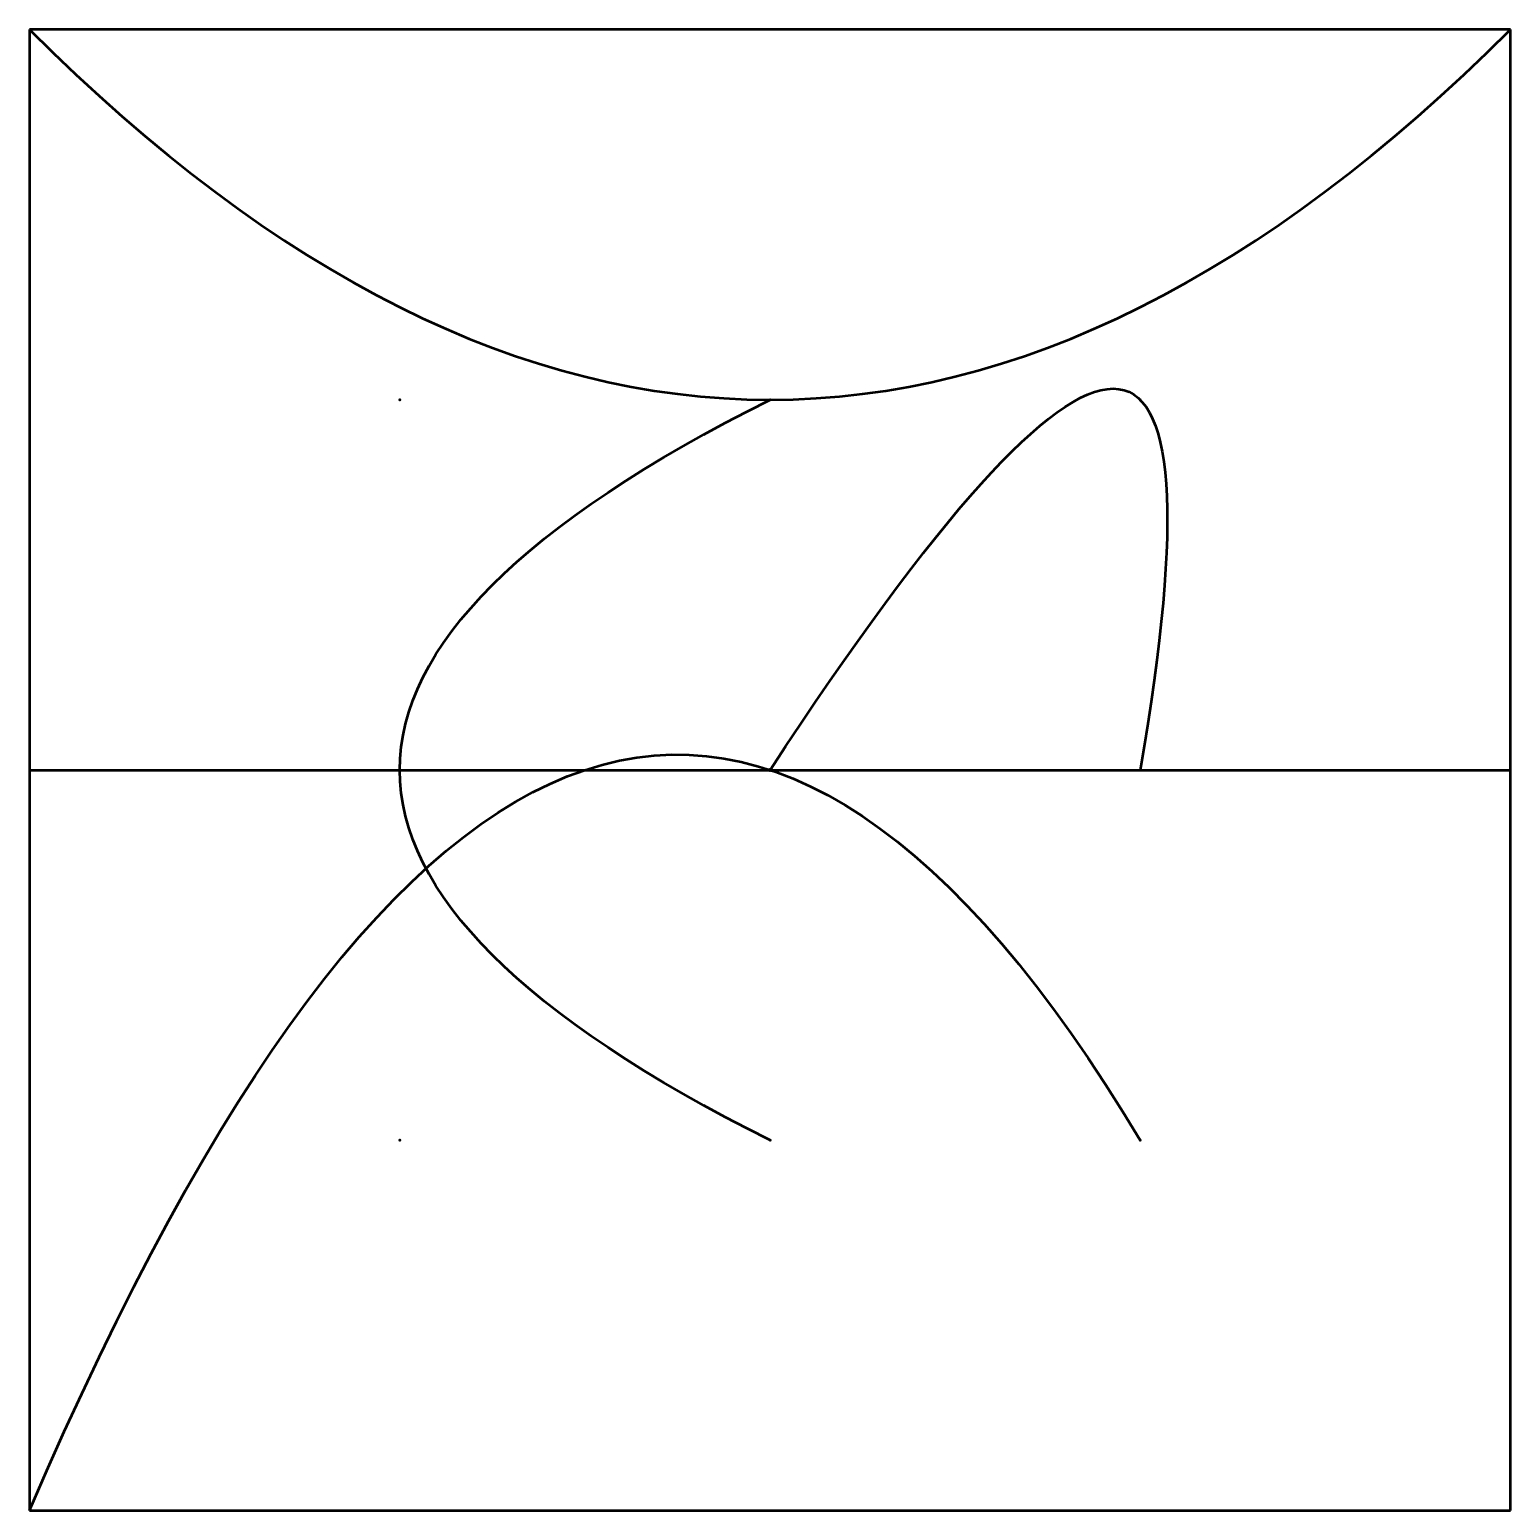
# Model space of a CAD drawing. Header units: millimetres. Extents: x -50 to 50, y -50 to 50.
import ezdxf
from ezdxf.lldxf.tags import DXFTag

# ---------------------------------------------------------------- set-up
doc = ezdxf.new("R2010")
doc.units = ezdxf.units.MM
doc.layers.add('1', color=7, linetype='Continuous', true_color=0xffffff)
doc.layers.add('61', color=7, linetype='Continuous', true_color=0xffffff)
tags = doc.linetypes.add('PHANTOM', pattern=[50.5, 18, -6.5, 6.5, -6.5, 6.5, -6.5]).pattern_tags.tags
tags[14:15] = [DXFTag(74, 4), DXFTag(75, 0), DXFTag(340, '0'), DXFTag(46, 0.0), DXFTag(50, 0.0), DXFTag(44, 0.0), DXFTag(45, 0.0)]
tags[12:13] = [DXFTag(74, 4), DXFTag(75, 0), DXFTag(340, '0'), DXFTag(46, 0.0), DXFTag(50, 0.0), DXFTag(44, 0.0), DXFTag(45, 0.0)]
tags[10:11] = [DXFTag(74, 4), DXFTag(75, 0), DXFTag(340, '0'), DXFTag(46, 0.0), DXFTag(50, 0.0), DXFTag(44, 0.0), DXFTag(45, 0.0)]
tags[8:9] = [DXFTag(74, 4), DXFTag(75, 0), DXFTag(340, '0'), DXFTag(46, 0.0), DXFTag(50, 0.0), DXFTag(44, 0.0), DXFTag(45, 0.0)]
tags[6:7] = [DXFTag(74, 4), DXFTag(75, 0), DXFTag(340, '0'), DXFTag(46, 0.0), DXFTag(50, 0.0), DXFTag(44, 0.0), DXFTag(45, 0.0)]
tags[4:5] = [DXFTag(74, 4), DXFTag(75, 0), DXFTag(340, '0'), DXFTag(46, 0.0), DXFTag(50, 0.0), DXFTag(44, 0.0), DXFTag(45, 0.0)]

msp = doc.modelspace()

# ---------------------------------------------------------------- linework, layer by layer
at = {"layer": '1', "color": 163, "linetype": 'Continuous', "lineweight": 50}
for p, q in [((50, 50), (-50, 50)), ((-50, 50), (-50, -50)), ((50, -50), (50, 50)), ((-50, -50), (50, -50))]:
    msp.add_line(p, q, dxfattribs=at)
at = {"layer": '1', "color": 163, "linetype": 'PHANTOM', "lineweight": 50}
msp.add_line((-50, 0), (50, 0), dxfattribs=at)
at = {"layer": '1', "color": 163, "linetype": 'Continuous', "lineweight": 50}
for points in [[(-50, 50), (-16.67, 16.67), (16.67, 16.67), (50, 50)], [(0, 0), (22.56, 34.34), (30.89, 34.34), (25, 0)], [(0, -25), (-33.33, -8.33), (-33.33, 8.33), (0, 25)], [(-50, -50), (-25, 8.33), (0, 16.67), (25, -25)]]:
    msp.add_open_spline(points, degree=3, dxfattribs=at)
for p in [(-25, 25), (0, 25), (25, 25), (-25, 0), (0, 0), (25, 0), (-25, -25), (0, -25), (25, -25)]:
    msp.add_point(p, dxfattribs=at)
at = {"layer": '61', "color": 23, "linetype": 'Continuous', "lineweight": 70}
msp.add_point((0, 0), dxfattribs=at)

doc.saveas('drawing.dxf')
